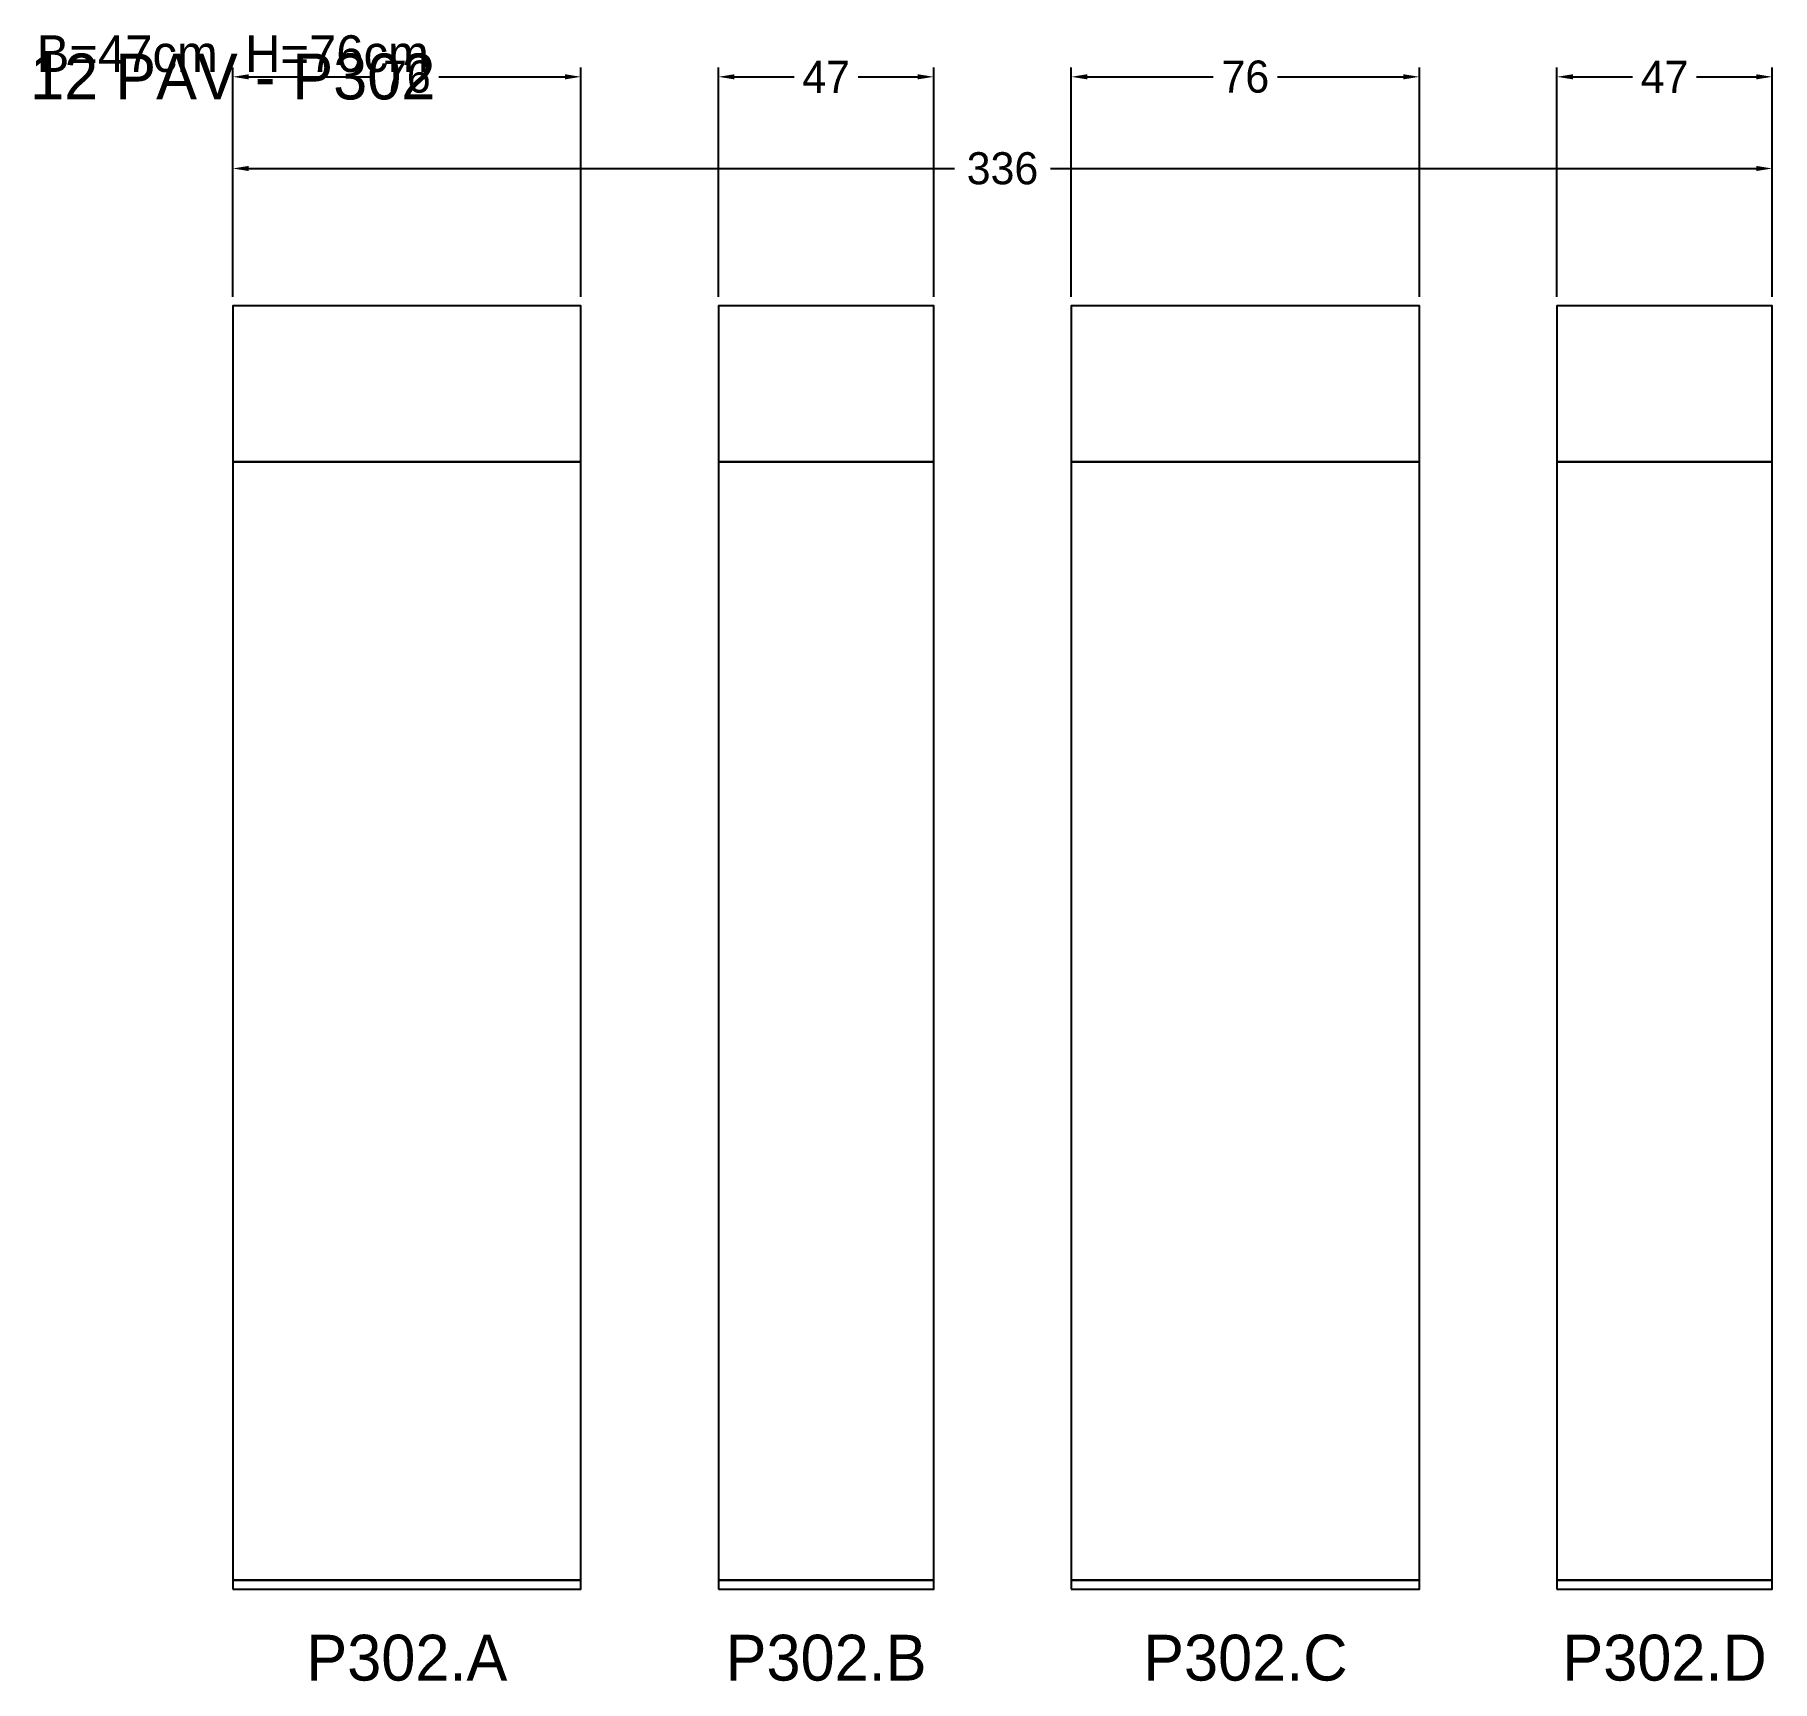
# Model space of a CAD drawing. Header units: metres. Extents: x -43 to 336, y -20 to 339.
import ezdxf

# ---------------------------------------------------------------- set-up
doc = ezdxf.new("R2010")
doc.units = ezdxf.units.M
for name, color, linetype in [('COTA', 3, 'Continuous'), ('Cota Secao (2x)', 3, 'Continuous'), ('NOMENCLATURA', 1, 'Continuous'), ('Paineis', 7, 'Continuous'), ('Texto Secao', 2, 'Continuous')]:
    doc.layers.add(name, color=color, linetype=linetype)
doc.dimstyles.new('COTA', dxfattribs={"dimtxt": 7, "dimasz": 3.5, "dimexe": 2, "dimexo": 2, "dimgap": 1.5, "dimtad": 1, "dimdec": 1, "dimcen": 2.5, "dimclrd": 3, "dimclre": 3, "dimclrt": 3, "dimazin": 3, "dimtfac": 1, "dimtmove": 0, "dimatfit": 3})

# ---------------------------------------------------------------- blocks, each defined once
blk = doc.blocks.new('_CLOSEDFILLED')
at = {"color": 0, "linetype": 'BYBLOCK'}
blk.add_solid([(-1, 0.16), (0, 0), (-1, -0.16)], dxfattribs=at)
blk = doc.blocks.new('*D1')
at = {"color": 3}
for p, q in [((0, 282), (0, 312)), ((336, 282), (336, 312)), ((3.5, 310), (157.5, 310)), ((178.5, 310), (332.5, 310))]:
    blk.add_line(p, q, dxfattribs=at)
at = {"layer": 'Defpoints'}
for p in [(0, 310), (0, 280), (336, 280)]:
    blk.add_point(p, dxfattribs=at)
at = {"layer": 'COTA', "color": 3, "xscale": 3.5, "yscale": 3.5, "rotation": 180}
blk.add_blockref('_CLOSEDFILLED', (0, 310), dxfattribs=at)
at = {"layer": 'COTA', "color": 3, "xscale": 3.5, "yscale": 3.5}
blk.add_blockref('_CLOSEDFILLED', (336, 310), dxfattribs=at)
at = {"layer": 'COTA', "color": 3, "insert": (168, 310), "char_height": 7, "attachment_point": 5}
blk.add_mtext('336', dxfattribs=at)
blk = doc.blocks.new('*D2')
at = {"color": 3}
for p, q in [((0, 282), (0, 332)), ((3.5, 330), (31, 330)), ((45, 330), (72.5, 330)), ((76, 282), (76, 332))]:
    blk.add_line(p, q, dxfattribs=at)
at = {"layer": 'Defpoints'}
for p in [(0, 330), (0, 280), (76, 280)]:
    blk.add_point(p, dxfattribs=at)
at = {"layer": 'COTA', "color": 3, "xscale": 3.5, "yscale": 3.5, "rotation": 180}
blk.add_blockref('_CLOSEDFILLED', (0, 330), dxfattribs=at)
at = {"layer": 'COTA', "color": 3, "xscale": 3.5, "yscale": 3.5}
blk.add_blockref('_CLOSEDFILLED', (76, 330), dxfattribs=at)
at = {"layer": 'COTA', "color": 3, "insert": (38, 330), "char_height": 7, "attachment_point": 5}
blk.add_mtext('76', dxfattribs=at)
blk = doc.blocks.new('*D3')
at = {"color": 3}
for p, q in [((106, 282), (106, 332)), ((109.5, 330), (122.5, 330)), ((136.5, 330), (149.5, 330)), ((153, 282), (153, 332))]:
    blk.add_line(p, q, dxfattribs=at)
at = {"layer": 'Defpoints'}
for p in [(106, 330), (106, 280), (153, 280)]:
    blk.add_point(p, dxfattribs=at)
at = {"layer": 'COTA', "color": 3, "xscale": 3.5, "yscale": 3.5, "rotation": 180}
blk.add_blockref('_CLOSEDFILLED', (106, 330), dxfattribs=at)
at = {"layer": 'COTA', "color": 3, "xscale": 3.5, "yscale": 3.5}
blk.add_blockref('_CLOSEDFILLED', (153, 330), dxfattribs=at)
at = {"layer": 'COTA', "color": 3, "insert": (129.5, 330), "char_height": 7, "attachment_point": 5}
blk.add_mtext('47', dxfattribs=at)
blk = doc.blocks.new('*D4')
at = {"color": 3}
for p, q in [((183, 282), (183, 332)), ((186.5, 330), (214, 330)), ((228, 330), (255.5, 330)), ((259, 282), (259, 332))]:
    blk.add_line(p, q, dxfattribs=at)
at = {"layer": 'Defpoints'}
for p in [(183, 330), (183, 280), (259, 280)]:
    blk.add_point(p, dxfattribs=at)
at = {"layer": 'COTA', "color": 3, "xscale": 3.5, "yscale": 3.5, "rotation": 180}
blk.add_blockref('_CLOSEDFILLED', (183, 330), dxfattribs=at)
at = {"layer": 'COTA', "color": 3, "xscale": 3.5, "yscale": 3.5}
blk.add_blockref('_CLOSEDFILLED', (259, 330), dxfattribs=at)
at = {"layer": 'COTA', "color": 3, "insert": (221, 330), "char_height": 7, "attachment_point": 5}
blk.add_mtext('76', dxfattribs=at)
blk = doc.blocks.new('*D5')
at = {"color": 3}
for p, q in [((289, 282), (289, 332)), ((292.5, 330), (305.5, 330)), ((319.5, 330), (332.5, 330)), ((336, 282), (336, 332))]:
    blk.add_line(p, q, dxfattribs=at)
at = {"layer": 'Defpoints'}
for p in [(289, 330), (289, 280), (336, 280)]:
    blk.add_point(p, dxfattribs=at)
at = {"layer": 'COTA', "color": 3, "xscale": 3.5, "yscale": 3.5, "rotation": 180}
blk.add_blockref('_CLOSEDFILLED', (289, 330), dxfattribs=at)
at = {"layer": 'COTA', "color": 3, "xscale": 3.5, "yscale": 3.5}
blk.add_blockref('_CLOSEDFILLED', (336, 330), dxfattribs=at)
at = {"layer": 'COTA', "color": 3, "insert": (312.5, 330), "char_height": 7, "attachment_point": 5}
blk.add_mtext('47', dxfattribs=at)

msp = doc.modelspace()

# ---------------------------------------------------------------- linework, layer by layer
at = {"layer": 'Paineis'}
for points in [[(0, 246), (76, 246), (76, 280), (0, 280)], [(106, 246), (153, 246), (153, 280), (106, 280)], [(183, 246), (259, 246), (259, 280), (183, 280)], [(289, 246), (336, 246), (336, 280), (289, 280)], [(0, 2), (76, 2), (76, 246), (0, 246)], [(106, 2), (153, 2), (153, 246), (106, 246)], [(183, 2), (259, 2), (259, 246), (183, 246)], [(289, 2), (336, 2), (336, 246), (289, 246)], [(0, 0), (76, 0), (76, 2), (0, 2)], [(106, 0), (153, 0), (153, 2), (106, 2)], [(183, 0), (259, 0), (259, 2), (183, 2)], [(289, 0), (336, 0), (336, 2), (289, 2)]]:
    msp.add_lwpolyline(points, close=True, dxfattribs=at)

# ---------------------------------------------------------------- texts
at = {"layer": 'Cota Secao (2x)', "insert": (0, 335), "char_height": 8, "width": 356, "attachment_point": 5}
msp.add_mtext('B=47cm  H=76cm', dxfattribs=at)
at = {"layer": 'NOMENCLATURA', "insert": (0, 330), "char_height": 10, "width": 300, "attachment_point": 5}
msp.add_mtext('12 PAV - P302', dxfattribs=at)
at = {"layer": 'Texto Secao', "char_height": 10, "attachment_point": 5}
for s, insert, width in [('P302.A', (38, -15), 96), ('P302.B', (129.5, -15), 67), ('P302.C', (221, -15), 96), ('P302.D', (312.5, -15), 67)]:
    msp.add_mtext(s, dxfattribs=dict(at, insert=insert, width=width))

# ---------------------------------------------------------------- dimensions: what is measured, and where the dimension line sits
at = {"layer": 'COTA'}
for base, p1, p2, picture, middle in [((0, 330), (0, 280), (76, 280), '*D2', (38, 330)), ((106, 330), (106, 280), (153, 280), '*D3', (129.5, 330)), ((183, 330), (183, 280), (259, 280), '*D4', (221, 330)), ((289, 330), (289, 280), (336, 280), '*D5', (312.5, 330)), ((0, 310), (0, 280), (336, 280), '*D1', (168, 310))]:
    dim = msp.add_linear_dim(base=base, p1=p1, p2=p2, dimstyle='COTA', dxfattribs=at)
    dim.commit()
    dim.dimension.update_dxf_attribs({"geometry": picture, "text_midpoint": middle})

doc.saveas('drawing.dxf')
